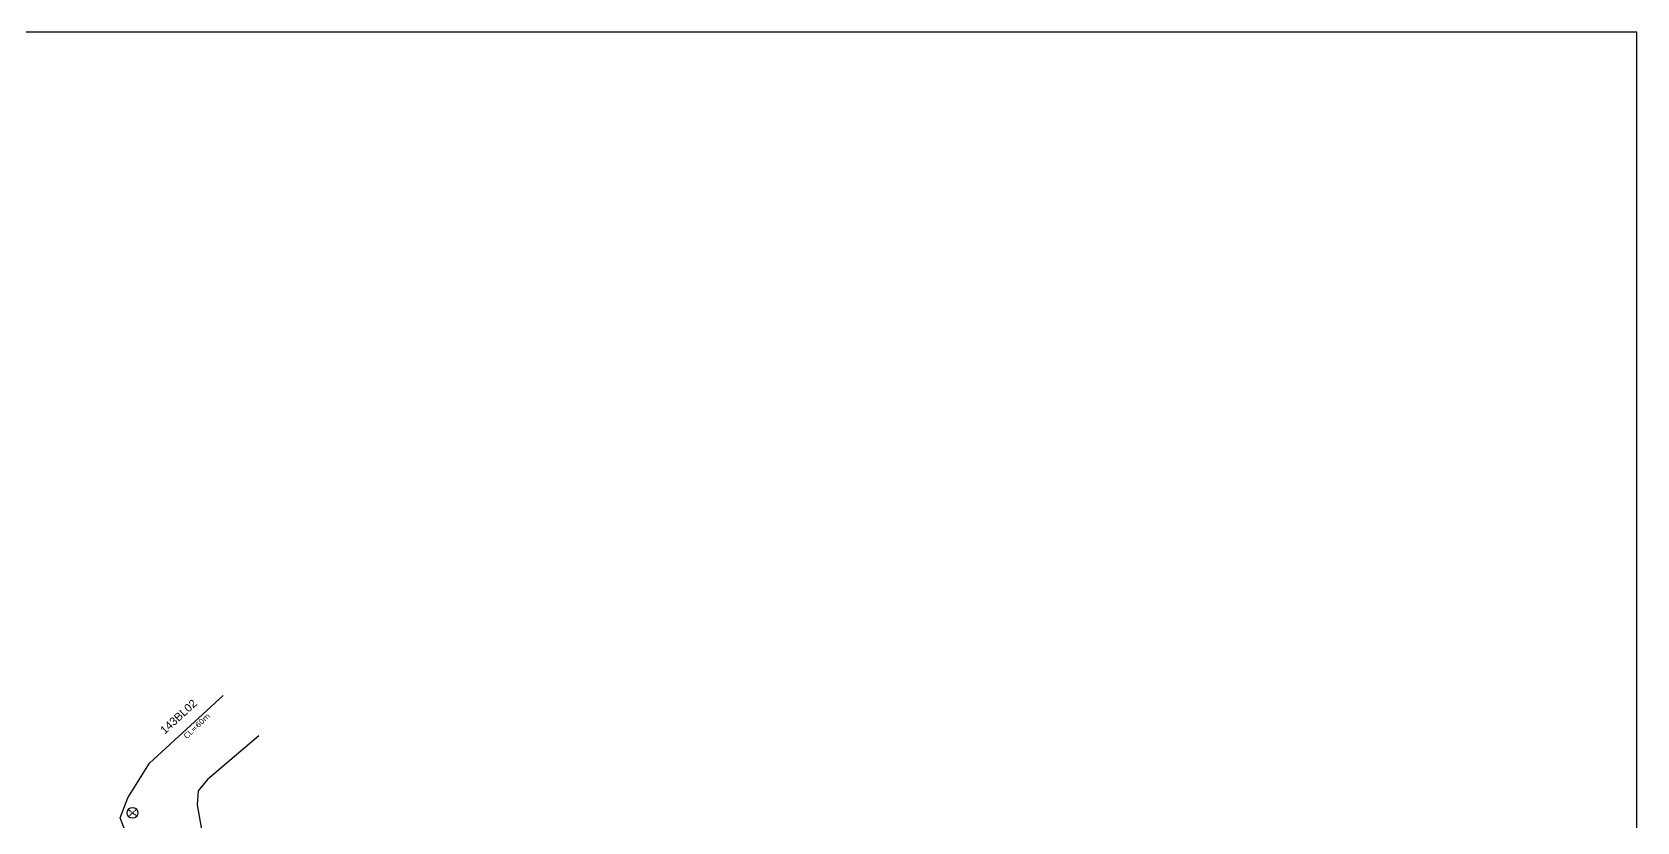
# Model space of a CAD drawing. Extents: x -89 to 1640, y 705 to 1299.
# Drawn here: x 341.3 to 749.2, y 1098.1 to 1299 of the extents above; entities that cross this region are included whole.
import ezdxf
from ezdxf.enums import TextEntityAlignment as Align

# ---------------------------------------------------------------- set-up
doc = ezdxf.new("R2010")
doc.units = 0
doc.linetypes.add('PHANTOM2', pattern=[1.25, 0.625, -0.125, 0.125, -0.125, 0.125, -0.125])
for name, color, linetype in [('10.4-Postes', 1, 'Continuous'), ('DUVIDAS', 252, 'Continuous'), ('MUB', 252, 'Continuous'), ('surveys', 7, 'Continuous')]:
    doc.layers.add(name, color=color, linetype=linetype)
doc.layers.add('Comprimeto de lance', color=7, linetype='Continuous', true_color=0xf7f7f7)
doc.styles.add('ARIAL', font='arial.ttf')
doc.styles.add('siredit', font='verdana.ttf')

msp = doc.modelspace()

# ---------------------------------------------------------------- linework, layer by layer
msp.add_lwpolyline([(-89.32, 705.02), (749.25, 705.02), (749.25, 1299.02), (-89.32, 1299.02), (-89.32, 705.02)])
at = {"layer": '10.4-Postes', "color": 1, "linetype": 'PHANTOM2'}
for points in [[(365.7, 1101.32), (367.86, 1099.56)], [(367.8, 1101.39), (365.76, 1099.49)]]:
    msp.add_lwpolyline(points, dxfattribs=at)
at = {"layer": '10.4-Postes', "color": 1}
msp.add_circle((366.78, 1100.44), 1.39, dxfattribs=at)
at = {"layer": 'DUVIDAS'}
for points in [[(635.65, 739.56), (613.11, 771.42), (601.21, 784.62), (370.42, 1081.82), (367.82, 1088.37), (363.69, 1099.13), (365.56, 1104.29), (371.1, 1113.08), (389.83, 1130.25)], [(398.89, 1120.05), (385.82, 1108.92), (383.45, 1106.07), (383.24, 1102.5), (384.8, 1093.3), (616.18, 800.38), (624.75, 791.11), (627.67, 788.92), (632.84, 788.78), (636.26, 787.97), (642.86, 787.59), (650.82, 788.63), (664.92, 794.75), (668.45, 796.7)], [(398.89, 1120.05), (385.82, 1108.92), (383.45, 1106.07), (383.24, 1102.5), (384.8, 1093.3), (616.18, 800.38), (624.75, 791.11), (627.67, 788.92), (632.84, 788.78), (636.26, 787.97), (642.86, 787.59), (650.82, 788.63), (664.92, 794.75), (668.45, 796.7)]]:
    msp.add_lwpolyline(points, dxfattribs=at)
at = {"layer": 'MUB'}
msp.add_lwpolyline([(643.18, 728.91), (613.11, 771.42), (601.21, 784.62), (370.42, 1081.82), (367.82, 1088.37), (363.69, 1099.13), (365.56, 1104.29), (371.1, 1113.08), (389.83, 1130.25)], dxfattribs=at)

# ---------------------------------------------------------------- texts
at = {"layer": 'Comprimeto de lance', "ltscale": 0.5, "insert": (383.13, 1122.53), "char_height": 1.4, "width": 16.7995, "attachment_point": 5, "rotation": 43.6679, "style": 'siredit'}
msp.add_mtext('\\A1;CL=60m', dxfattribs=at)
at = {"layer": 'surveys', "style": 'ARIAL'}
msp.add_text('143BL02', height=2.035, rotation=42.524, dxfattribs=at).set_placement((378.47, 1124.91), align=Align.MIDDLE_CENTER)

doc.saveas('drawing.dxf')
